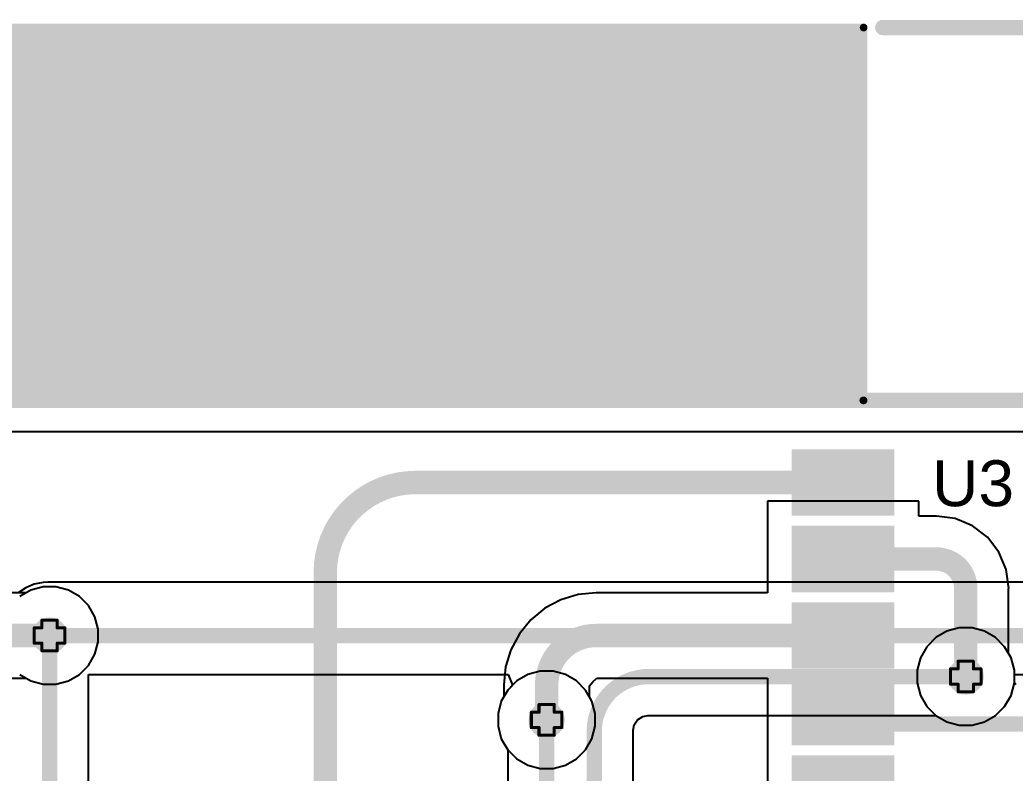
# Model space of a CAD drawing. Header units: inches. Extents: x -18 to 202, y -11 to 119.
# Drawn here: x 20.97 to 37.5, y 53.98 to 66.49 of the extents above; entities that cross this region are included whole.
import ezdxf

# ---------------------------------------------------------------- set-up
doc = ezdxf.new("R2010")
doc.units = ezdxf.units.IN
for name, color, linetype in [('Board Outline', 216, 'Continuous'), ('Bottom Layer', 5, 'Continuous'), ('Dimension', 6, 'Continuous'), ('Drill Drawing', 1, 'Continuous'), ('Ground', 16, 'Continuous'), ('Keep-Out Layer', 6, 'Continuous'), ('Power', 76, 'Continuous'), ('Top Layer', 1, 'Continuous'), ('Top Overlay', 2, 'Continuous'), ('Top Paste', 8, 'Continuous'), ('Top Solder', 216, 'Continuous'), ('Via Holes', 16, 'Continuous')]:
    doc.layers.add(name, color=color, linetype=linetype)
doc.styles.add('Arial', font='', dxfattribs={"height": 0.2})
doc.styles.get('Arial').set_extended_font_data('Arial')

# ---------------------------------------------------------------- blocks, each defined once
blk = doc.blocks.new('38_SMD_M______10')
at = {"layer": 'Keep-Out Layer'}
blk.add_hatch(color=6, dxfattribs=at).paths.add_polyline_path([(-9.042, 10.287), (9.042, 10.287), (9.042, 16.383), (-9.042, 16.383)])
at = {"layer": 'Top Layer'}
for points in [[(8, 9.33), (9.5, 9.33), (9.5, 8.43), (8, 8.43)], [(8, 8.06), (9.5, 8.06), (9.5, 7.16), (8, 7.16)], [(8, 6.79), (9.5, 6.79), (9.5, 5.89), (8, 5.89)], [(8, 5.52), (9.5, 5.52), (9.5, 4.62), (8, 4.62)], [(8, 4.25), (9.5, 4.25), (9.5, 3.35), (8, 3.35)]]:
    blk.add_hatch(color=1, dxfattribs=at).paths.add_polyline_path(points)
at = {"layer": 'Top Overlay'}
for points in [[(-5.512, 15.215), (-2.972, 15.215), (-2.972, 15.748), (-5.512, 15.748)], [(-2.972, 13.208), (-2.972, 15.748), (-3.505, 15.748), (-3.505, 13.208)], [(-1.499, 15.215), (1.041, 15.215), (1.041, 15.748), (-1.499, 15.748)], [(-0.965, 13.208), (-0.965, 15.748), (-1.499, 15.748), (-1.499, 13.208)], [(0.508, 15.748), (0.508, 13.208), (1.041, 13.208), (1.041, 15.748)], [(2.515, 15.215), (5.055, 15.215), (5.055, 15.748), (2.515, 15.748)], [(3.048, 13.208), (3.048, 15.748), (2.515, 15.748), (2.515, 13.208)], [(5.055, 13.208), (5.055, 15.748), (4.521, 15.748), (4.521, 13.208)], [(7.061, 13.208), (7.061, 15.748), (6.528, 15.748), (6.528, 13.208)], [(-3.505, 13.208), (-0.965, 13.208), (-0.965, 13.741), (-3.505, 13.741)], [(0.508, 13.208), (3.048, 13.208), (3.048, 13.741), (0.508, 13.741)], [(4.521, 13.208), (7.061, 13.208), (7.061, 13.741), (4.521, 13.741)]]:
    blk.add_hatch(color=2, dxfattribs=at).paths.add_polyline_path(points)
at = {"layer": 'Top Paste'}
for points in [[(8, 9.33), (9.5, 9.33), (9.5, 8.43), (8, 8.43)], [(8, 8.06), (9.5, 8.06), (9.5, 7.16), (8, 7.16)], [(8, 6.79), (9.5, 6.79), (9.5, 5.89), (8, 5.89)], [(8, 5.52), (9.5, 5.52), (9.5, 4.62), (8, 4.62)], [(8, 4.25), (9.5, 4.25), (9.5, 3.35), (8, 3.35)]]:
    blk.add_hatch(color=8, dxfattribs=at).paths.add_polyline_path(points)
at = {"layer": 'Top Solder'}
for points in [[(7.898, 9.432), (9.602, 9.432), (9.602, 8.328), (7.898, 8.328)], [(7.898, 8.162), (9.602, 8.162), (9.602, 7.058), (7.898, 7.058)], [(7.898, 6.892), (9.602, 6.892), (9.602, 5.788), (7.898, 5.788)], [(7.898, 5.622), (9.602, 5.622), (9.602, 4.518), (7.898, 4.518)], [(7.898, 4.352), (9.602, 4.352), (9.602, 3.248), (7.898, 3.248)]]:
    blk.add_hatch(color=216, dxfattribs=at).paths.add_polyline_path(points)
at = {"layer": 'Top Overlay'}
for points in [[(-9.096, 16.434, 0.127, 0.127, 0), (9.091, 16.434, 0.127, 0.127, 0)], [(9.091, 10.244, 0.127, 0.127, 0), (9.091, 16.434, 0.127, 0.127, 0)], [(-9.096, 10.244, 0.127, 0.127, 0), (9.086, 10.244, 0.127, 0.127, 0)]]:
    blk.add_lwpolyline(points, format="xyseb", dxfattribs=at)
for points in [[(9.059, 16.434, 0.0635, 0.0635, 1), (9.123, 16.434, 0.0635, 0.0635, 1)], [(9.059, 16.434, 0.0635, 0.0635, 1), (9.123, 16.434, 0.0635, 0.0635, 1)], [(9.054, 10.244, 0.0635, 0.0635, 1), (9.118, 10.244, 0.0635, 0.0635, 1)], [(9.059, 10.244, 0.0635, 0.0635, 1), (9.123, 10.244, 0.0635, 0.0635, 1)]]:
    blk.add_lwpolyline(points, format="xyseb", close=True, dxfattribs=at)

msp = doc.modelspace()

# ---------------------------------------------------------------- hatches: boundary and pattern name
at = {"layer": 'Bottom Layer'}
h = msp.add_hatch(color=5, dxfattribs=at)
edge = h.paths.add_edge_path()
edge.add_arc((21.463, 56.265), 0.3, 0, 360)
h = msp.add_hatch(color=5, dxfattribs=at)
edge = h.paths.add_edge_path()
edge.add_arc((36.678, 55.584), 0.3, 0, 360)
h = msp.add_hatch(color=5, dxfattribs=at)
edge = h.paths.add_edge_path()
edge.add_arc((29.718, 54.864), 0.3, 0, 360)
at = {"layer": 'Ground'}
h = msp.add_hatch(color=16, dxfattribs=at)
edge = h.paths.add_edge_path()
edge.add_arc((21.463, 56.265), 0.3, 0, 360)
h = msp.add_hatch(color=16, dxfattribs=at)
edge = h.paths.add_edge_path()
edge.add_arc((36.678, 55.584), 0.3, 0, 360)
h = msp.add_hatch(color=16, dxfattribs=at)
edge = h.paths.add_edge_path()
edge.add_arc((29.718, 54.864), 0.3, 0, 360)
at = {"layer": 'Power'}
h = msp.add_hatch(color=76, dxfattribs=at)
edge = h.paths.add_edge_path()
edge.add_arc((21.463, 56.265), 0.3, 0, 360)
h = msp.add_hatch(color=76, dxfattribs=at)
edge = h.paths.add_edge_path()
edge.add_arc((36.678, 55.584), 0.3, 0, 360)
h = msp.add_hatch(color=76, dxfattribs=at)
edge = h.paths.add_edge_path()
edge.add_arc((29.718, 54.864), 0.3, 0, 360)
at = {"layer": 'Top Layer'}
h = msp.add_hatch(color=1, dxfattribs=at)
edge = h.paths.add_edge_path()
edge.add_arc((21.463, 56.265), 0.3, 0, 360)
h = msp.add_hatch(color=1, dxfattribs=at)
edge = h.paths.add_edge_path()
edge.add_arc((36.678, 55.584), 0.3, 0, 360)
h = msp.add_hatch(color=1, dxfattribs=at)
edge = h.paths.add_edge_path()
edge.add_arc((29.718, 54.864), 0.3, 0, 360)
at = {"layer": 'Via Holes'}
h = msp.add_hatch(color=7, dxfattribs=at)
edge = h.paths.add_edge_path()
edge.add_arc((21.463, 56.265), 0.15, 0, 360)
h = msp.add_hatch(color=7, dxfattribs=at)
edge = h.paths.add_edge_path()
edge.add_arc((36.678, 55.584), 0.15, 0, 360)
h = msp.add_hatch(color=7, dxfattribs=at)
edge = h.paths.add_edge_path()
edge.add_arc((29.718, 54.864), 0.15, 0, 360)

# ---------------------------------------------------------------- linework, layer by layer
at = {"layer": 'Board Outline'}
for points in [[(44.23, 62.31, 0.254, 0.254, -3.535496), (7.565, 62.289, 0.254, 0.254, 0)], [(9.694, 60.169, 0.254, 0.254, 0), (42.089, 60.169, 0.254, 0.254, 0)]]:
    msp.add_lwpolyline(points, format="xyseb", dxfattribs=at)
at = {"layer": 'Bottom Layer'}
for p, q in [((9.694, 59.651), (42.089, 59.651)), ((21.357, 57.073), (21.151, 57.018)), ((21.569, 57.073), (21.357, 57.073)), ((21.775, 57.018), (21.569, 57.073)), ((21.151, 57.018), (20.967, 56.911)), ((21.959, 56.911), (21.775, 57.018)), ((22.11, 56.761), (21.959, 56.911)), ((22.216, 56.577), (22.11, 56.761)), ((22.271, 56.371), (22.216, 56.577)), ((22.271, 56.158), (22.271, 56.371)), ((36.571, 56.392), (36.366, 56.337)), ((36.784, 56.392), (36.571, 56.392)), ((36.989, 56.337), (36.784, 56.392)), ((36.181, 56.23), (36.031, 56.08)), ((36.366, 56.337), (36.181, 56.23)), ((37.174, 56.23), (36.989, 56.337)), ((37.324, 56.08), (37.174, 56.23)), ((22.216, 55.953), (22.271, 56.158)), ((36.031, 56.08), (35.925, 55.896)), ((37.431, 55.896), (37.324, 56.08)), ((22.11, 55.769), (22.216, 55.953)), ((35.925, 55.896), (35.87, 55.69)), ((37.486, 55.69), (37.431, 55.896)), ((21.959, 55.618), (22.11, 55.769)), ((20.967, 55.618), (21.151, 55.512)), ((21.775, 55.512), (21.959, 55.618)), ((29.406, 55.617), (29.222, 55.511)), ((29.612, 55.672), (29.406, 55.617)), ((29.824, 55.672), (29.612, 55.672)), ((30.03, 55.617), (29.824, 55.672)), ((30.214, 55.511), (30.03, 55.617)), ((35.87, 55.69), (35.87, 55.477)), ((37.486, 55.477), (37.486, 55.69)), ((21.151, 55.512), (21.357, 55.457)), ((21.357, 55.457), (21.569, 55.457)), ((21.569, 55.457), (21.775, 55.512)), ((29.222, 55.511), (29.071, 55.36)), ((30.365, 55.36), (30.214, 55.511)), ((35.87, 55.477), (35.925, 55.272)), ((37.431, 55.272), (37.486, 55.477)), ((29.071, 55.36), (28.965, 55.176)), ((30.471, 55.176), (30.365, 55.36)), ((35.925, 55.272), (36.031, 55.088)), ((37.324, 55.088), (37.431, 55.272)), ((28.965, 55.176), (28.91, 54.97)), ((30.526, 54.97), (30.471, 55.176)), ((36.031, 55.088), (36.181, 54.937)), ((37.174, 54.937), (37.324, 55.088)), ((28.91, 54.97), (28.91, 54.758)), ((30.526, 54.758), (30.526, 54.97)), ((36.181, 54.937), (36.366, 54.831)), ((36.989, 54.831), (37.174, 54.937)), ((28.91, 54.758), (28.965, 54.552)), ((30.471, 54.552), (30.526, 54.758)), ((36.366, 54.831), (36.571, 54.776)), ((36.571, 54.776), (36.784, 54.776)), ((36.784, 54.776), (36.989, 54.831)), ((28.965, 54.552), (29.071, 54.368)), ((30.365, 54.368), (30.471, 54.552)), ((29.071, 54.368), (29.222, 54.217)), ((29.222, 54.217), (29.406, 54.111)), ((30.03, 54.111), (30.214, 54.217)), ((30.214, 54.217), (30.365, 54.368)), ((29.406, 54.111), (29.612, 54.056)), ((29.612, 54.056), (29.824, 54.056)), ((29.824, 54.056), (30.03, 54.111))]:
    msp.add_line(p, q, dxfattribs=at)
at = {"layer": 'Dimension'}
msp.add_lwpolyline([(35.3, 66.359, 0.254, 0.254, 0), (70.129, 66.359, 0.254, 0.254, 0)], format="xyseb", dxfattribs=at)
msp.add_lwpolyline([(35.236, 66.359, 0.127, 0.127, 1), (35.363, 66.359, 0.127, 0.127, 1)], format="xyseb", close=True, dxfattribs=at)
at = {"layer": 'Drill Drawing'}
for points in [[(21.336, 56.392, 0.0508, 0.0508, 0), (21.336, 56.519, 0.0508, 0.0508, 0)], [(21.336, 56.519, 0.0508, 0.0508, 0), (21.59, 56.519, 0.0508, 0.0508, 0)], [(21.59, 56.392, 0.0508, 0.0508, 0), (21.59, 56.519, 0.0508, 0.0508, 0)], [(21.209, 56.138, 0.0508, 0.0508, 0), (21.209, 56.392, 0.0508, 0.0508, 0)], [(21.209, 56.392, 0.0508, 0.0508, 0), (21.336, 56.392, 0.0508, 0.0508, 0)], [(21.59, 56.392, 0.0508, 0.0508, 0), (21.717, 56.392, 0.0508, 0.0508, 0)], [(21.717, 56.138, 0.0508, 0.0508, 0), (21.717, 56.392, 0.0508, 0.0508, 0)], [(21.209, 56.138, 0.0508, 0.0508, 0), (21.336, 56.138, 0.0508, 0.0508, 0)], [(21.336, 56.011, 0.0508, 0.0508, 0), (21.336, 56.138, 0.0508, 0.0508, 0)], [(21.336, 56.011, 0.0508, 0.0508, 0), (21.59, 56.011, 0.0508, 0.0508, 0)], [(21.59, 56.138, 0.0508, 0.0508, 0), (21.717, 56.138, 0.0508, 0.0508, 0)], [(21.59, 56.011, 0.0508, 0.0508, 0), (21.59, 56.138, 0.0508, 0.0508, 0)], [(36.424, 55.457, 0.0508, 0.0508, 0), (36.424, 55.711, 0.0508, 0.0508, 0)], [(36.424, 55.711, 0.0508, 0.0508, 0), (36.551, 55.711, 0.0508, 0.0508, 0)], [(36.551, 55.711, 0.0508, 0.0508, 0), (36.551, 55.838, 0.0508, 0.0508, 0)], [(36.551, 55.838, 0.0508, 0.0508, 0), (36.805, 55.838, 0.0508, 0.0508, 0)], [(36.805, 55.711, 0.0508, 0.0508, 0), (36.805, 55.838, 0.0508, 0.0508, 0)], [(36.805, 55.711, 0.0508, 0.0508, 0), (36.932, 55.711, 0.0508, 0.0508, 0)], [(36.932, 55.457, 0.0508, 0.0508, 0), (36.932, 55.711, 0.0508, 0.0508, 0)], [(36.424, 55.457, 0.0508, 0.0508, 0), (36.551, 55.457, 0.0508, 0.0508, 0)], [(36.551, 55.33, 0.0508, 0.0508, 0), (36.551, 55.457, 0.0508, 0.0508, 0)], [(36.805, 55.457, 0.0508, 0.0508, 0), (36.932, 55.457, 0.0508, 0.0508, 0)], [(36.805, 55.33, 0.0508, 0.0508, 0), (36.805, 55.457, 0.0508, 0.0508, 0)], [(36.551, 55.33, 0.0508, 0.0508, 0), (36.805, 55.33, 0.0508, 0.0508, 0)], [(29.591, 54.991, 0.0508, 0.0508, 0), (29.591, 55.118, 0.0508, 0.0508, 0)], [(29.591, 55.118, 0.0508, 0.0508, 0), (29.845, 55.118, 0.0508, 0.0508, 0)], [(29.845, 54.991, 0.0508, 0.0508, 0), (29.845, 55.118, 0.0508, 0.0508, 0)], [(29.464, 54.737, 0.0508, 0.0508, 0), (29.464, 54.991, 0.0508, 0.0508, 0)], [(29.464, 54.991, 0.0508, 0.0508, 0), (29.591, 54.991, 0.0508, 0.0508, 0)], [(29.845, 54.991, 0.0508, 0.0508, 0), (29.972, 54.991, 0.0508, 0.0508, 0)], [(29.972, 54.737, 0.0508, 0.0508, 0), (29.972, 54.991, 0.0508, 0.0508, 0)], [(29.464, 54.737, 0.0508, 0.0508, 0), (29.591, 54.737, 0.0508, 0.0508, 0)], [(29.591, 54.61, 0.0508, 0.0508, 0), (29.591, 54.737, 0.0508, 0.0508, 0)], [(29.845, 54.737, 0.0508, 0.0508, 0), (29.972, 54.737, 0.0508, 0.0508, 0)], [(29.845, 54.61, 0.0508, 0.0508, 0), (29.845, 54.737, 0.0508, 0.0508, 0)], [(29.591, 54.61, 0.0508, 0.0508, 0), (29.845, 54.61, 0.0508, 0.0508, 0)]]:
    msp.add_lwpolyline(points, format="xyseb", dxfattribs=at)
for points in [[(21.323, 56.519, 0.0254, 0.0254, 1), (21.349, 56.519, 0.0254, 0.0254, 1)], [(21.323, 56.519, 0.0254, 0.0254, 1), (21.349, 56.519, 0.0254, 0.0254, 1)], [(21.577, 56.519, 0.0254, 0.0254, 1), (21.603, 56.519, 0.0254, 0.0254, 1)], [(21.577, 56.519, 0.0254, 0.0254, 1), (21.603, 56.519, 0.0254, 0.0254, 1)], [(21.196, 56.392, 0.0254, 0.0254, 1), (21.222, 56.392, 0.0254, 0.0254, 1)], [(21.196, 56.392, 0.0254, 0.0254, 1), (21.222, 56.392, 0.0254, 0.0254, 1)], [(21.323, 56.392, 0.0254, 0.0254, 1), (21.349, 56.392, 0.0254, 0.0254, 1)], [(21.323, 56.392, 0.0254, 0.0254, 1), (21.349, 56.392, 0.0254, 0.0254, 1)], [(21.577, 56.392, 0.0254, 0.0254, 1), (21.603, 56.392, 0.0254, 0.0254, 1)], [(21.577, 56.392, 0.0254, 0.0254, 1), (21.603, 56.392, 0.0254, 0.0254, 1)], [(21.704, 56.392, 0.0254, 0.0254, 1), (21.73, 56.392, 0.0254, 0.0254, 1)], [(21.704, 56.392, 0.0254, 0.0254, 1), (21.73, 56.392, 0.0254, 0.0254, 1)], [(21.196, 56.138, 0.0254, 0.0254, 1), (21.222, 56.138, 0.0254, 0.0254, 1)], [(21.196, 56.138, 0.0254, 0.0254, 1), (21.222, 56.138, 0.0254, 0.0254, 1)], [(21.323, 56.138, 0.0254, 0.0254, 1), (21.349, 56.138, 0.0254, 0.0254, 1)], [(21.323, 56.138, 0.0254, 0.0254, 1), (21.349, 56.138, 0.0254, 0.0254, 1)], [(21.323, 56.011, 0.0254, 0.0254, 1), (21.349, 56.011, 0.0254, 0.0254, 1)], [(21.323, 56.011, 0.0254, 0.0254, 1), (21.349, 56.011, 0.0254, 0.0254, 1)], [(21.577, 56.138, 0.0254, 0.0254, 1), (21.603, 56.138, 0.0254, 0.0254, 1)], [(21.577, 56.138, 0.0254, 0.0254, 1), (21.603, 56.138, 0.0254, 0.0254, 1)], [(21.577, 56.011, 0.0254, 0.0254, 1), (21.603, 56.011, 0.0254, 0.0254, 1)], [(21.577, 56.011, 0.0254, 0.0254, 1), (21.603, 56.011, 0.0254, 0.0254, 1)], [(21.704, 56.138, 0.0254, 0.0254, 1), (21.73, 56.138, 0.0254, 0.0254, 1)], [(21.704, 56.138, 0.0254, 0.0254, 1), (21.73, 56.138, 0.0254, 0.0254, 1)], [(36.411, 55.711, 0.0254, 0.0254, 1), (36.436, 55.711, 0.0254, 0.0254, 1)], [(36.411, 55.711, 0.0254, 0.0254, 1), (36.436, 55.711, 0.0254, 0.0254, 1)], [(36.538, 55.838, 0.0254, 0.0254, 1), (36.563, 55.838, 0.0254, 0.0254, 1)], [(36.538, 55.838, 0.0254, 0.0254, 1), (36.563, 55.838, 0.0254, 0.0254, 1)], [(36.538, 55.711, 0.0254, 0.0254, 1), (36.563, 55.711, 0.0254, 0.0254, 1)], [(36.538, 55.711, 0.0254, 0.0254, 1), (36.563, 55.711, 0.0254, 0.0254, 1)], [(36.792, 55.838, 0.0254, 0.0254, 1), (36.817, 55.838, 0.0254, 0.0254, 1)], [(36.792, 55.838, 0.0254, 0.0254, 1), (36.817, 55.838, 0.0254, 0.0254, 1)], [(36.792, 55.711, 0.0254, 0.0254, 1), (36.817, 55.711, 0.0254, 0.0254, 1)], [(36.792, 55.711, 0.0254, 0.0254, 1), (36.817, 55.711, 0.0254, 0.0254, 1)], [(36.919, 55.711, 0.0254, 0.0254, 1), (36.944, 55.711, 0.0254, 0.0254, 1)], [(36.919, 55.711, 0.0254, 0.0254, 1), (36.944, 55.711, 0.0254, 0.0254, 1)], [(36.411, 55.457, 0.0254, 0.0254, 1), (36.436, 55.457, 0.0254, 0.0254, 1)], [(36.411, 55.457, 0.0254, 0.0254, 1), (36.436, 55.457, 0.0254, 0.0254, 1)], [(36.538, 55.457, 0.0254, 0.0254, 1), (36.563, 55.457, 0.0254, 0.0254, 1)], [(36.538, 55.457, 0.0254, 0.0254, 1), (36.563, 55.457, 0.0254, 0.0254, 1)], [(36.792, 55.457, 0.0254, 0.0254, 1), (36.817, 55.457, 0.0254, 0.0254, 1)], [(36.792, 55.457, 0.0254, 0.0254, 1), (36.817, 55.457, 0.0254, 0.0254, 1)], [(36.919, 55.457, 0.0254, 0.0254, 1), (36.944, 55.457, 0.0254, 0.0254, 1)], [(36.919, 55.457, 0.0254, 0.0254, 1), (36.944, 55.457, 0.0254, 0.0254, 1)], [(36.538, 55.33, 0.0254, 0.0254, 1), (36.563, 55.33, 0.0254, 0.0254, 1)], [(36.538, 55.33, 0.0254, 0.0254, 1), (36.563, 55.33, 0.0254, 0.0254, 1)], [(36.792, 55.33, 0.0254, 0.0254, 1), (36.817, 55.33, 0.0254, 0.0254, 1)], [(36.792, 55.33, 0.0254, 0.0254, 1), (36.817, 55.33, 0.0254, 0.0254, 1)], [(29.578, 55.118, 0.0254, 0.0254, 1), (29.604, 55.118, 0.0254, 0.0254, 1)], [(29.578, 55.118, 0.0254, 0.0254, 1), (29.604, 55.118, 0.0254, 0.0254, 1)], [(29.832, 55.118, 0.0254, 0.0254, 1), (29.858, 55.118, 0.0254, 0.0254, 1)], [(29.832, 55.118, 0.0254, 0.0254, 1), (29.858, 55.118, 0.0254, 0.0254, 1)], [(29.451, 54.991, 0.0254, 0.0254, 1), (29.477, 54.991, 0.0254, 0.0254, 1)], [(29.451, 54.991, 0.0254, 0.0254, 1), (29.477, 54.991, 0.0254, 0.0254, 1)], [(29.578, 54.991, 0.0254, 0.0254, 1), (29.604, 54.991, 0.0254, 0.0254, 1)], [(29.578, 54.991, 0.0254, 0.0254, 1), (29.604, 54.991, 0.0254, 0.0254, 1)], [(29.832, 54.991, 0.0254, 0.0254, 1), (29.858, 54.991, 0.0254, 0.0254, 1)], [(29.832, 54.991, 0.0254, 0.0254, 1), (29.858, 54.991, 0.0254, 0.0254, 1)], [(29.959, 54.991, 0.0254, 0.0254, 1), (29.985, 54.991, 0.0254, 0.0254, 1)], [(29.959, 54.991, 0.0254, 0.0254, 1), (29.985, 54.991, 0.0254, 0.0254, 1)], [(29.451, 54.737, 0.0254, 0.0254, 1), (29.477, 54.737, 0.0254, 0.0254, 1)], [(29.451, 54.737, 0.0254, 0.0254, 1), (29.477, 54.737, 0.0254, 0.0254, 1)], [(29.578, 54.737, 0.0254, 0.0254, 1), (29.604, 54.737, 0.0254, 0.0254, 1)], [(29.578, 54.737, 0.0254, 0.0254, 1), (29.604, 54.737, 0.0254, 0.0254, 1)], [(29.832, 54.737, 0.0254, 0.0254, 1), (29.858, 54.737, 0.0254, 0.0254, 1)], [(29.832, 54.737, 0.0254, 0.0254, 1), (29.858, 54.737, 0.0254, 0.0254, 1)], [(29.959, 54.737, 0.0254, 0.0254, 1), (29.985, 54.737, 0.0254, 0.0254, 1)], [(29.959, 54.737, 0.0254, 0.0254, 1), (29.985, 54.737, 0.0254, 0.0254, 1)], [(29.578, 54.61, 0.0254, 0.0254, 1), (29.604, 54.61, 0.0254, 0.0254, 1)], [(29.578, 54.61, 0.0254, 0.0254, 1), (29.604, 54.61, 0.0254, 0.0254, 1)], [(29.832, 54.61, 0.0254, 0.0254, 1), (29.858, 54.61, 0.0254, 0.0254, 1)], [(29.832, 54.61, 0.0254, 0.0254, 1), (29.858, 54.61, 0.0254, 0.0254, 1)]]:
    msp.add_lwpolyline(points, format="xyseb", close=True, dxfattribs=at)
at = {"layer": 'Ground'}
for p, q in [((9.694, 59.651), (42.089, 59.651)), ((21.357, 57.073), (21.151, 57.018)), ((21.569, 57.073), (21.357, 57.073)), ((21.775, 57.018), (21.569, 57.073)), ((21.151, 57.018), (20.967, 56.911)), ((21.959, 56.911), (21.775, 57.018)), ((22.11, 56.761), (21.959, 56.911)), ((22.216, 56.577), (22.11, 56.761)), ((22.271, 56.371), (22.216, 56.577)), ((22.271, 56.158), (22.271, 56.371)), ((36.571, 56.392), (36.366, 56.337)), ((36.784, 56.392), (36.571, 56.392)), ((36.989, 56.337), (36.784, 56.392)), ((36.181, 56.23), (36.031, 56.08)), ((36.366, 56.337), (36.181, 56.23)), ((37.174, 56.23), (36.989, 56.337)), ((37.324, 56.08), (37.174, 56.23)), ((22.216, 55.953), (22.271, 56.158)), ((36.031, 56.08), (35.925, 55.896)), ((37.431, 55.896), (37.324, 56.08)), ((22.11, 55.769), (22.216, 55.953)), ((35.925, 55.896), (35.87, 55.69)), ((37.486, 55.69), (37.431, 55.896)), ((21.959, 55.618), (22.11, 55.769)), ((20.967, 55.618), (21.151, 55.512)), ((21.775, 55.512), (21.959, 55.618)), ((29.406, 55.617), (29.222, 55.511)), ((29.612, 55.672), (29.406, 55.617)), ((29.824, 55.672), (29.612, 55.672)), ((30.03, 55.617), (29.824, 55.672)), ((30.214, 55.511), (30.03, 55.617)), ((35.87, 55.69), (35.87, 55.477)), ((37.486, 55.477), (37.486, 55.69)), ((21.151, 55.512), (21.357, 55.457)), ((21.357, 55.457), (21.569, 55.457)), ((21.569, 55.457), (21.775, 55.512)), ((29.222, 55.511), (29.071, 55.36)), ((30.365, 55.36), (30.214, 55.511)), ((35.87, 55.477), (35.925, 55.272)), ((37.431, 55.272), (37.486, 55.477)), ((29.071, 55.36), (28.965, 55.176)), ((30.471, 55.176), (30.365, 55.36)), ((35.925, 55.272), (36.031, 55.088)), ((37.324, 55.088), (37.431, 55.272)), ((28.965, 55.176), (28.91, 54.97)), ((30.526, 54.97), (30.471, 55.176)), ((36.031, 55.088), (36.181, 54.937)), ((37.174, 54.937), (37.324, 55.088)), ((28.91, 54.97), (28.91, 54.758)), ((30.526, 54.758), (30.526, 54.97)), ((36.181, 54.937), (36.366, 54.831)), ((36.989, 54.831), (37.174, 54.937)), ((28.91, 54.758), (28.965, 54.552)), ((30.471, 54.552), (30.526, 54.758)), ((36.366, 54.831), (36.571, 54.776)), ((36.571, 54.776), (36.784, 54.776)), ((36.784, 54.776), (36.989, 54.831)), ((28.965, 54.552), (29.071, 54.368)), ((30.365, 54.368), (30.471, 54.552)), ((29.071, 54.368), (29.222, 54.217)), ((29.222, 54.217), (29.406, 54.111)), ((30.03, 54.111), (30.214, 54.217)), ((30.214, 54.217), (30.365, 54.368)), ((29.406, 54.111), (29.612, 54.056)), ((29.612, 54.056), (29.824, 54.056)), ((29.824, 54.056), (30.03, 54.111))]:
    msp.add_line(p, q, dxfattribs=at)
at = {"layer": 'Power'}
for p, q in [((13.985, 59.651), (43.6, 59.651)), ((21.067, 57.058), (20.94, 56.973)), ((21.208, 57.116), (21.067, 57.058)), ((21.357, 57.146), (21.208, 57.116)), ((21.434, 57.15), (21.357, 57.146)), ((43.565, 57.15), (21.434, 57.15)), ((21.434, 57.15), (21.434, 57.15)), ((22.11, 47.436), (22.11, 55.617)), ((22.11, 55.617), (29.077, 55.617)), ((29.077, 55.617), (29.151, 55.44)), ((37.486, 55.477), (37.486, 55.617)), ((37.486, 55.617), (43.036, 55.617)), ((29.151, 55.44), (29.071, 55.36)), ((37.431, 55.272), (37.486, 55.477)), ((29.071, 55.36), (28.965, 55.176)), ((37.324, 55.088), (37.431, 55.272)), ((28.965, 55.176), (28.91, 54.97)), ((37.174, 54.937), (37.324, 55.088)), ((28.91, 54.97), (28.91, 54.758)), ((31.228, 54.865), (31.313, 54.921)), ((31.313, 54.921), (31.401, 54.939)), ((31.401, 54.939), (31.413, 54.936)), ((31.413, 54.936), (36.183, 54.936)), ((36.183, 54.936), (36.366, 54.831)), ((36.989, 54.831), (37.174, 54.937)), ((28.91, 54.758), (28.965, 54.552)), ((31.154, 54.692), (31.171, 54.78)), ((31.171, 54.78), (31.228, 54.865)), ((36.366, 54.831), (36.571, 54.776)), ((36.571, 54.776), (36.784, 54.776)), ((36.784, 54.776), (36.989, 54.831)), ((28.965, 54.552), (29.071, 54.369)), ((31.156, 54.68), (31.154, 54.692)), ((31.156, 50.688), (31.156, 54.68)), ((29.071, 54.369), (29.071, 45.783))]:
    msp.add_line(p, q, dxfattribs=at)
for points in [[(21.463, 56.265, 0.254, 0.254, 0), (43.036, 56.265, 0.254, 0.254, 0)], [(21.463, 47.436, 0.254, 0.254, 0), (21.463, 56.265, 0.254, 0.254, 0)], [(30.991, 55.479, 0.254, 0.254, -0.122062), (31.413, 55.584, 0.254, 0.254, 0)], [(31.413, 55.584, 0.254, 0.254, 0), (36.678, 55.584, 0.254, 0.254, 0)], [(30.509, 54.68, 0.254, 0.254, -0.278092), (30.991, 55.479, 0.254, 0.254, 0)], [(29.718, 45.664, 0.254, 0.254, 0), (29.718, 54.864, 0.254, 0.254, 0)], [(30.509, 44.879, 0.254, 0.254, 0), (30.509, 54.68, 0.254, 0.254, 0)]]:
    msp.add_lwpolyline(points, format="xyseb", dxfattribs=at)
for points in [[(21.399, 56.265, 0.127, 0.127, 1), (21.526, 56.265, 0.127, 0.127, 1)], [(21.399, 56.265, 0.127, 0.127, 1), (21.526, 56.265, 0.127, 0.127, 1)], [(31.349, 55.584, 0.127, 0.127, 1), (31.476, 55.584, 0.127, 0.127, 1)], [(31.349, 55.584, 0.127, 0.127, 1), (31.476, 55.584, 0.127, 0.127, 1)], [(36.614, 55.584, 0.127, 0.127, 1), (36.741, 55.584, 0.127, 0.127, 1)], [(30.927, 55.479, 0.127, 0.127, 1), (31.054, 55.479, 0.127, 0.127, 1)], [(30.927, 55.479, 0.127, 0.127, 1), (31.054, 55.479, 0.127, 0.127, 1)], [(29.654, 54.864, 0.127, 0.127, 1), (29.782, 54.864, 0.127, 0.127, 1)], [(30.445, 54.68, 0.127, 0.127, 1), (30.572, 54.68, 0.127, 0.127, 1)], [(30.445, 54.68, 0.127, 0.127, 1), (30.572, 54.68, 0.127, 0.127, 1)]]:
    msp.add_lwpolyline(points, format="xyseb", close=True, dxfattribs=at)
at = {"layer": 'Top Layer'}
for p, q in [((9.694, 59.651), (42.089, 59.651)), ((35.899, 58.493), (33.383, 58.493)), ((33.383, 58.493), (33.383, 56.974)), ((35.899, 58.244), (35.899, 58.493)), ((36.191, 58.244), (35.899, 58.244)), ((36.502, 58.207), (36.191, 58.248)), ((36.191, 58.248), (36.191, 58.244)), ((36.791, 58.087), (36.502, 58.207)), ((37.039, 57.896), (36.791, 58.087)), ((37.23, 57.648), (37.039, 57.896)), ((37.35, 57.359), (37.23, 57.648)), ((37.391, 57.048), (37.35, 57.359)), ((21.357, 57.073), (21.151, 57.018)), ((21.569, 57.073), (21.357, 57.073)), ((21.775, 57.018), (21.569, 57.073)), ((37.386, 55.972), (37.386, 57.048)), ((37.386, 57.048), (37.391, 57.048)), ((21.075, 56.974), (18.556, 56.974)), ((21.151, 57.018), (21.075, 56.974)), ((21.959, 56.911), (21.775, 57.018)), ((22.11, 56.761), (21.959, 56.911)), ((29.952, 56.858), (29.688, 56.717)), ((30.24, 56.945), (29.952, 56.858)), ((30.538, 56.975), (30.24, 56.945)), ((30.538, 56.974), (30.538, 56.975)), ((33.383, 56.974), (30.538, 56.974)), ((22.216, 56.577), (22.11, 56.761)), ((29.688, 56.717), (29.456, 56.527)), ((22.271, 56.371), (22.216, 56.577)), ((29.456, 56.527), (29.266, 56.295)), ((22.271, 56.158), (22.271, 56.371)), ((29.266, 56.295), (29.124, 56.03)), ((22.216, 55.953), (22.271, 56.158)), ((29.124, 56.03), (29.037, 55.743)), ((22.11, 55.769), (22.216, 55.953)), ((37.431, 55.896), (37.386, 55.972)), ((37.486, 55.69), (37.431, 55.896)), ((21.959, 55.618), (22.11, 55.769)), ((29.037, 55.743), (29.008, 55.445)), ((18.399, 55.556), (21.075, 55.556)), ((21.075, 55.556), (21.151, 55.512)), ((21.775, 55.512), (21.959, 55.618)), ((30.486, 55.497), (30.554, 55.556)), ((30.554, 55.556), (33.383, 55.556)), ((33.383, 55.556), (33.383, 54.037)), ((37.486, 55.477), (37.486, 55.69)), ((21.151, 55.512), (21.357, 55.457)), ((21.357, 55.457), (21.569, 55.457)), ((21.569, 55.457), (21.775, 55.512)), ((29.008, 55.445), (29.009, 55.445)), ((29.009, 55.445), (29.009, 55.252)), ((30.427, 55.429), (30.486, 55.497)), ((30.427, 55.252), (30.427, 55.429)), ((37.51, 55.446), (37.486, 55.477)), ((29.009, 55.252), (28.965, 55.176)), ((30.471, 55.176), (30.427, 55.252)), ((28.965, 55.176), (28.91, 54.97)), ((30.526, 54.97), (30.471, 55.176)), ((28.91, 54.97), (28.91, 54.758)), ((30.526, 54.758), (30.526, 54.97)), ((28.91, 54.758), (28.965, 54.552)), ((30.471, 54.552), (30.526, 54.758)), ((28.965, 54.552), (29.071, 54.368)), ((30.365, 54.368), (30.471, 54.552)), ((29.071, 54.368), (29.222, 54.217)), ((29.222, 54.217), (29.406, 54.111)), ((30.03, 54.111), (30.214, 54.217)), ((30.214, 54.217), (30.365, 54.368)), ((29.406, 54.111), (29.612, 54.056)), ((29.612, 54.056), (29.824, 54.056)), ((29.824, 54.056), (30.03, 54.111)), ((33.383, 54.037), (33.383, 52.767))]:
    msp.add_line(p, q, dxfattribs=at)
for points in [[(26.041, 57.309, 0.389, 0.389, -0.414214), (27.537, 58.805, 0.389, 0.389, 0)], [(27.537, 58.805, 0.389, 0.389, 0), (34.641, 58.805, 0.389, 0.389, 0)], [(34.641, 57.535, 0.389, 0.389, 0), (36.191, 57.535, 0.389, 0.389, 0)], [(36.191, 57.535, 0.389, 0.389, -0.414214), (36.678, 57.048, 0.389, 0.389, 0)], [(26.041, 52.485, 0.389, 0.389, 0), (26.041, 57.309, 0.389, 0.389, 0)], [(36.678, 55.584, 0.389, 0.389, 0), (36.678, 57.048, 0.389, 0.389, 0)], [(14.846, 56.265, 0.389, 0.389, 0), (21.463, 56.265, 0.389, 0.389, 0)], [(29.718, 55.445, 0.389, 0.389, -0.414214), (30.538, 56.265, 0.389, 0.389, 0)], [(30.538, 56.265, 0.389, 0.389, 0), (34.641, 56.265, 0.389, 0.389, 0)], [(29.718, 54.864, 0.389, 0.389, 0), (29.718, 55.445, 0.389, 0.389, 0)], [(35.115, 54.798, 0.254, 0.254, -0.198912), (34.641, 54.995, 0.254, 0.254, 0)], [(35.115, 54.798, 0.254, 0.254, 0), (41.435, 54.798, 0.254, 0.254, 0)]]:
    msp.add_lwpolyline(points, format="xyseb", dxfattribs=at)
for points in [[(27.44, 58.805, 0.195, 0.195, 1), (27.635, 58.805, 0.195, 0.195, 1)], [(27.44, 58.805, 0.195, 0.195, 1), (27.635, 58.805, 0.195, 0.195, 1)], [(34.544, 58.805, 0.195, 0.195, 1), (34.739, 58.805, 0.195, 0.195, 1)], [(34.544, 57.535, 0.195, 0.195, 1), (34.739, 57.535, 0.195, 0.195, 1)], [(36.094, 57.535, 0.195, 0.195, 1), (36.289, 57.535, 0.195, 0.195, 1)], [(36.094, 57.535, 0.195, 0.195, 1), (36.289, 57.535, 0.195, 0.195, 1)], [(25.944, 57.309, 0.195, 0.195, 1), (26.139, 57.309, 0.195, 0.195, 1)], [(25.944, 57.309, 0.195, 0.195, 1), (26.139, 57.309, 0.195, 0.195, 1)], [(36.58, 57.048, 0.195, 0.195, 1), (36.775, 57.048, 0.195, 0.195, 1)], [(36.58, 57.048, 0.195, 0.195, 1), (36.775, 57.048, 0.195, 0.195, 1)], [(21.366, 56.265, 0.195, 0.195, 1), (21.56, 56.265, 0.195, 0.195, 1)], [(30.441, 56.265, 0.195, 0.195, 1), (30.635, 56.265, 0.195, 0.195, 1)], [(30.441, 56.265, 0.195, 0.195, 1), (30.635, 56.265, 0.195, 0.195, 1)], [(34.544, 56.265, 0.195, 0.195, 1), (34.739, 56.265, 0.195, 0.195, 1)], [(36.58, 55.584, 0.195, 0.195, 1), (36.775, 55.584, 0.195, 0.195, 1)], [(29.621, 55.445, 0.195, 0.195, 1), (29.815, 55.445, 0.195, 0.195, 1)], [(29.621, 55.445, 0.195, 0.195, 1), (29.815, 55.445, 0.195, 0.195, 1)], [(29.621, 54.864, 0.195, 0.195, 1), (29.815, 54.864, 0.195, 0.195, 1)], [(34.578, 54.995, 0.127, 0.127, 1), (34.705, 54.995, 0.127, 0.127, 1)], [(35.052, 54.798, 0.127, 0.127, 1), (35.179, 54.798, 0.127, 0.127, 1)], [(35.052, 54.798, 0.127, 0.127, 1), (35.179, 54.798, 0.127, 0.127, 1)]]:
    msp.add_lwpolyline(points, format="xyseb", close=True, dxfattribs=at)

# ---------------------------------------------------------------- block references
msp.add_blockref('38_SMD_M______10', (25.891, 49.925))

# ---------------------------------------------------------------- texts
at = {"layer": 'Top Overlay', "style": 'Arial'}
msp.add_text('U3', height=0.762, dxfattribs=at).set_placement((36.12, 58.412))

doc.saveas('drawing.dxf')
